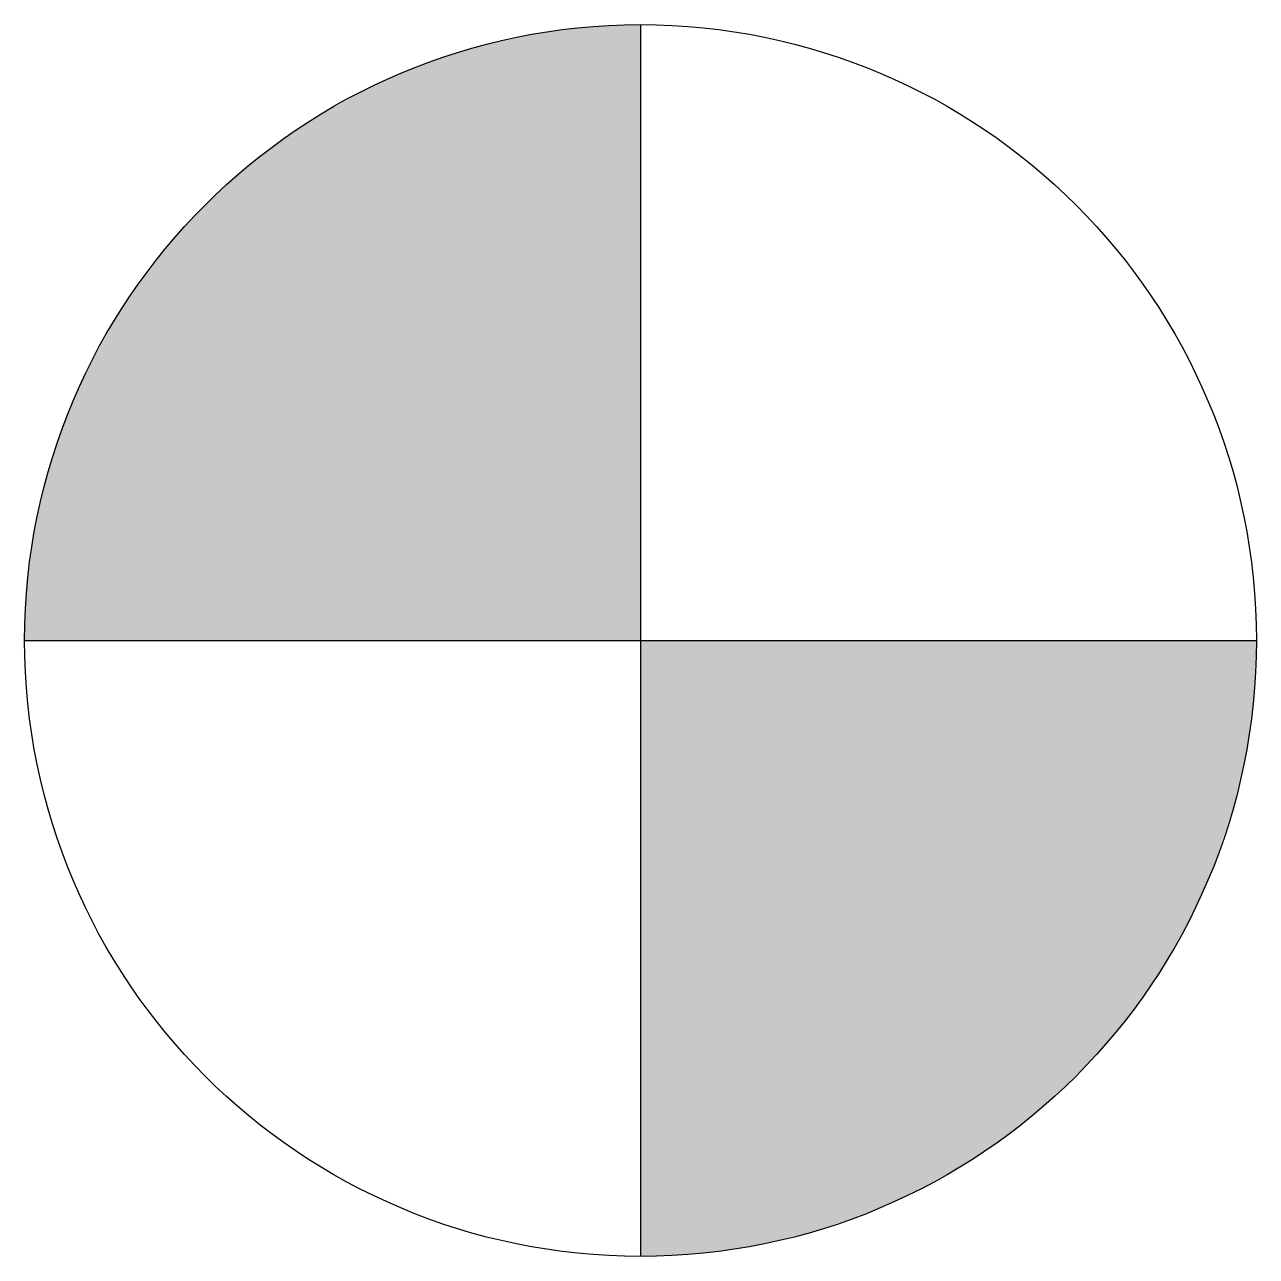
# Model space of a CAD drawing. Extents: x -1155.201 to -1155.036, y -683.445 to -683.28.
import ezdxf

# ---------------------------------------------------------------- set-up
doc = ezdxf.new("R2010")
doc.units = 0
doc.header["$LTSCALE"] = 96
doc.header["$MEASUREMENT"] = 0
doc.layers.get('0').update_dxf_attribs({"linetype": 'CONTINUOUS'})

msp = doc.modelspace()

# ---------------------------------------------------------------- linework, layer by layer
at = {"color": 3}
for p, q in [((-1155.11868, -683.28042), (-1155.11868, -683.44546)), ((-1155.2012, -683.36294), (-1155.03616, -683.36294))]:
    msp.add_line(p, q, dxfattribs=at)
at = {"const_width": 0.08252}
for points in [[(-1155.11868, -683.32168, 0.414214), (-1155.15994, -683.36294, 1)], [(-1155.11868, -683.4042, 0.414214), (-1155.07742, -683.36294, 1)]]:
    msp.add_lwpolyline(points, format="xyb", dxfattribs=at)
at = {"color": 3}
msp.add_circle((-1155.11868, -683.36294), 0.08252, dxfattribs=at)

doc.saveas('drawing.dxf')
